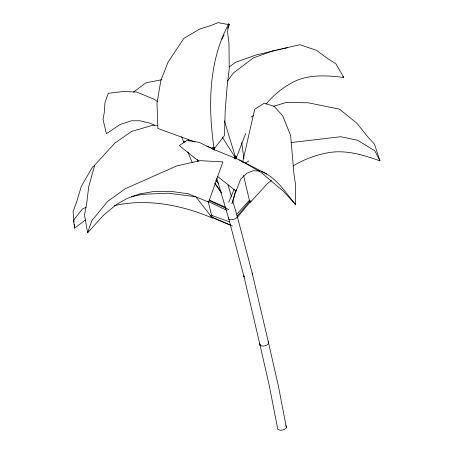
<?xml version="1.0" encoding="UTF-8"?>
<svg xmlns="http://www.w3.org/2000/svg" width="453" height="453" viewBox="0 0 453 453"><rect width="100%" height="100%" fill="white"/><g stroke="black" fill="none" stroke-linecap="round" stroke-linejoin="round"><path stroke-width="0.68" d="M198.561 161.058L179.286 145.56L186.987 140.373L199.28 142.406L213.414 149.292L239.552 160.017L260.628 172.027L283.516 191.404L295.622 204.614L295.673 185.554L293.986 174.297L290.633 135.436L282.734 115.934L274.195 106.359L264.229 103.199L254.688 109.275L242.604 162.27M227.548 28.324L229.416 24.705L228.759 23.788L227.57 32.038L228.963 43.148L229.229 68.737L227.066 87.225L225.209 110.43L224.478 135.509L214.105 148.907L206.828 146.262M217.836 176.562L236.013 191.177L236.483 189.111M235.719 190.792L233.023 201.364L232.208 203.097M231.857 203.601L235.798 190.487M235.469 159.088L236.353 156.455L235.407 155.951L234.478 158.624M87.633 232.797L91.834 220.622L107.689 201.387L125.39 188.674L176.71 165.934L199.932 160.668L222.87 161.885L208.663 202.078L188.397 193.833L170.481 191.291L154.484 191.387L139.094 194.065L127.044 198.539L116.976 204.133L103.573 215.135L87.633 232.797L84.53 215.016L86.614 203.918L88.692 186.806L94.7 165.124L114.852 143.091L131.698 131.404L153.522 125.056L157.644 125.413M234.15 158.052L234.875 156.081M228.759 23.788C208.193 61.942 208.069 107.078 214.105 148.907M210.77 216.302L211.183 215.192L229.575 221.84M245.764 133.414L235.945 158.72L224.422 120.832M236.013 191.177L240.798 178.918L246.868 173.227L253.204 170.707L259.665 171.058M228.64 202.463L234.144 189.229M221.93 39.185L224.116 34.96M227.61 80.945L233.425 72.95L253.267 57.978L272.508 50.951L299.926 44.717L316.636 50.408L327.966 58.765L335.877 63.788L343.765 77.452C327.225 75.475 309.682 74.156 294.195 81.546C283.465 87.084 273.742 94.688 266.115 104.065M237.293 217.463L251.002 200.939L249.971 200.894L237.112 216.251M236.811 214.235L249.444 200.203M268.244 341.545L278.425 386.205L286.421 427.592L284.246 429.597L280.684 430.35L277.819 429.41L269.348 386.001L259.677 343.544L260.135 345.446L262.961 346.211L266.511 345.384L268.697 343.453L252.179 273.063L237.032 215.452L232.819 201.211M86.053 207.321L82.299 209.105L73.471 220.322L74.666 228.153L85.328 219.994M133.437 92.129L145.906 82.825L161.84 79.705M271.489 180.532L267.519 183.482L249.96 202.661L243.499 175.334M229.246 66.948L235.475 62.333L256.047 54.983L276.313 50.323M250.996 117.112L253.34 115.521M94.762 165.56L92.44 167.083L81.223 186.591L76.665 201.902L73.058 211.664L74.066 221.97M245.339 163.165L248.856 160.928M293.114 165.928C304.359 159.043 317.004 154.558 329.999 152.406C347.14 149.983 363.986 155.141 379.942 160.86L374.535 144.275L367.23 136.206L356.879 123.21L339.439 109.145L308.125 102.774L286.364 102.48L273.567 106.212M214.716 150.051L213.822 147.299L212.349 147.774L212.474 149.179M114.235 205.628C147.055 198.188 181.795 205.073 212.344 218.018L208.187 201.67M277.661 50.017L280.367 49.394M281.715 49.083L287.797 47.684M131.613 196.579L142.491 194.326L168.142 193.199L195.872 196.789L212.344 218.018M291.075 142.559L340.752 136.715L357.689 140.277L374.846 150.838L379.942 160.86M183.578 141.387L185.662 141.755M229.416 24.705L218.018 22.65L210.905 25.549L199.648 29.083L183.856 38.375L168.006 62.259L160.906 80.226L156.993 103.216L157.887 128.465L194.926 141.931M211.211 217.129L230.702 225.283M211.262 216.794L232.485 225.956M209.144 200.084L225.192 207.072M261.494 171.613C276.755 177.525 285.475 192.735 295.622 204.614M209.201 200.571L228.81 209.58M207.831 201.234L226.913 210.447M154.507 125.356L150.068 123.182L140.039 120.804L131.585 120.764L120.181 124.462L106.421 133.658L103.018 119.496L104.218 112.859L105.022 102.44L108.256 93.324L123.205 91.512L136.715 92.038L154.484 99.405L157.236 101.54M239.552 160.017L266.8 173.958M342.87 76.37L343.765 77.452M215.77 180.317L218.403 183.584M214.915 183.369L221.432 192.338M214.954 183.607L221.37 192.751M222.338 137.214L234.813 156.931M188.001 139.303L189.026 141.149M181.625 136.902L184.06 142.769M187.842 151.891L192.168 162.321M228.012 184.937L231.421 196.466M216.698 177.984L228.924 219.354L244.071 276.964L243.657 275.226L260.135 345.446M197.457 159.445L197.978 161.489M252.179 273.063L252.593 274.795M237.032 215.452L237.4 217.038L235.181 218.839L231.67 219.801L228.924 219.354L228.55 217.768M285.928 425.509L286.421 427.592M213.822 147.299L214.241 150.085M241.698 142.553L243.907 158.624M74.264 224.031L74.666 228.153"/></g></svg>
